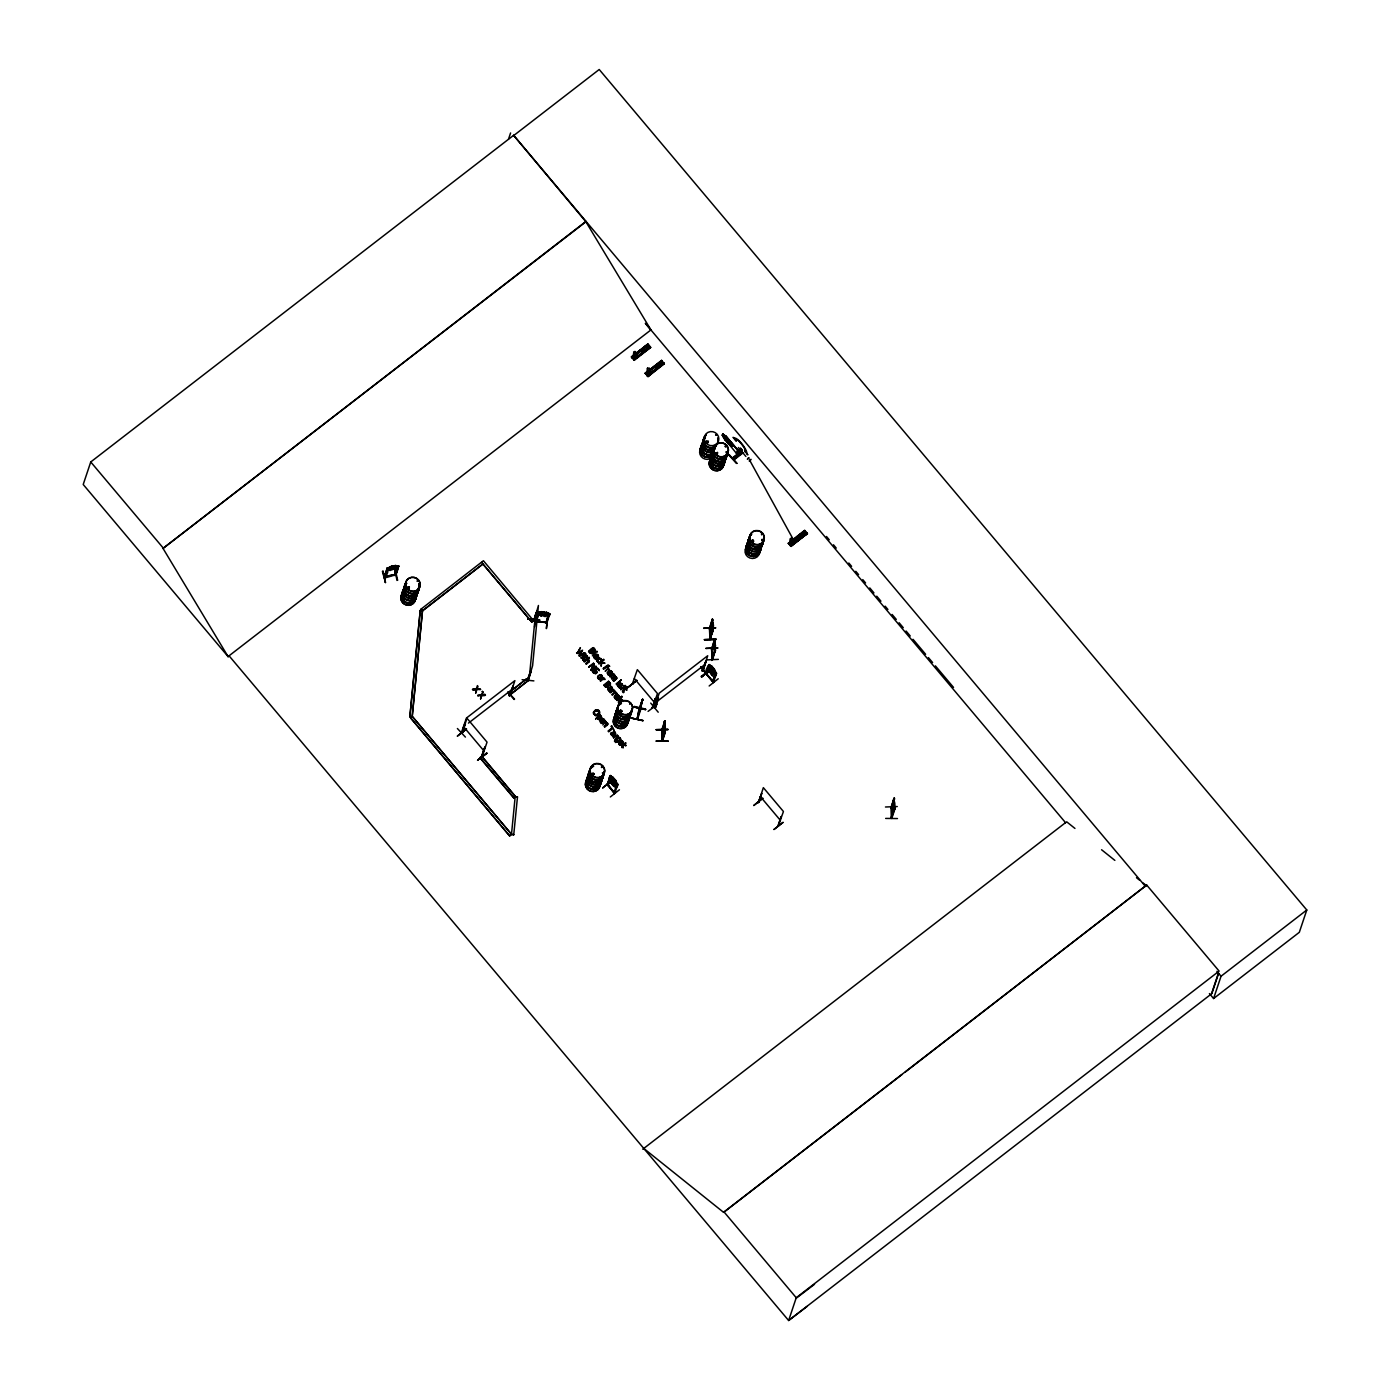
<?xml version="1.0" encoding="UTF-8"?>
<svg xmlns="http://www.w3.org/2000/svg" width="1390" height="1390" viewBox="0 0 1390 1390"><rect width="100%" height="100%" fill="white"/><g stroke="black" fill="none" stroke-linecap="round" stroke-linejoin="round"><path stroke-width="1.5" d="M618.654 685.878C619.193 681.552 623.936 691.056 619.349 684.54M637.089 718.734L639.539 708.274M639.313 708.917C648.557 685.27 636.516 711.002 637.802 718.456M604.806 720.871L603.712 718.769L601.47 719.064M622.668 685.392L622.251 683.88M623.606 742.573L623.276 743.789M656.289 741.2L668.156 741.044L656.341 740.887M714.999 649.773C711.002 664.542 710.255 663.134 715.172 650.676M897.471 818.554L885.656 818.415M790.371 538.712L791.57 538.695L790.719 538.33M793.534 539.737L793.134 540.762M793.412 542.5L793.568 541.197M615.092 676.27L615.04 675.384M619.87 700.716L620.114 699.778M596.797 672.604L596.432 670.779M616.865 677.799L616.569 678.772M712.01 622.251L712.41 629.705C715.051 613.059 711.871 645.36 711.663 625.83M714.182 642.423L714.599 649.877L715.45 645.603L714.443 639.365L711.558 649.53M593.426 652.744L594.208 651.719M593.513 652.066L593.217 653.178M608.525 686.312L608.49 685.114L609.706 685.201M711.541 625.847L711.923 620.6M712.879 630.643L713.139 625.396M715.068 650.815L715.311 645.568L715.19 650.815M593.617 711.993L593.461 713.73M593.461 712.514L595.407 715.659L599.298 713.73M589.412 660.875L588.578 662.422M607.882 723.843L607.03 725.389M597.596 677.364L598.326 675.627M597.7 676.774L597.665 677.747M607.395 672.673L607.795 674.411M664.333 723.843L664.507 733.642L664.316 722.209L663.916 727.439M893.701 801.161L893.805 808.615L894.013 798.103L891.285 808.007M661.901 730.793L661.988 741.131L664.976 732.096L664.663 720.784L664.854 732.235L664.959 731.071M893.857 810.961L893.683 799.632M893.683 799.511L893.127 804.723M621.956 685.305L621.243 684.054M709.404 627.95L710.012 639.539L712.948 629.479M713.348 629.462L710.116 639.087M712.305 659.26L711.593 648.122M712.705 659.572L712.08 658.686M481.583 756.299L481.965 755.691M482.365 756.091L487.039 742.121L466.936 718.23L462.262 732.547M652.761 707.475L657.453 693.541L637.35 669.65L632.328 684.002M652.257 708.118L655.298 698.562L652.257 708.188L652.414 707.163M758.784 801.613L758.558 802.603L763.336 787.626L783.439 811.517L778.244 826.164L780.972 816.781M533.882 680.892L522.101 679.71M534.194 620.461L538.434 605.484L532.596 665.741L528.304 680.127M527.853 679.623L528.409 678.772L527.696 680.11M533.638 619.697L533.534 620.843L537.026 610.94L533.934 621L534.073 619.905M534.16 619.419L533.604 620.722L483.425 560.743L420.979 609.185L422.438 610.94L412.152 717.136L409.859 716.875L420.249 610.384L422.525 610.662L483.112 563.853L422.438 610.94L420.145 610.662M530.876 670.136L527.748 679.154L531.275 670.189M409.859 716.875L420.249 610.384M412.152 717.136L422.525 610.662L420.979 609.185M513.727 834.886L517.48 796.957L515.186 796.678L511.451 834.626L513.831 834.608L511.537 834.347L412.483 716.667L410.71 718.039L509.678 835.981L511.537 834.347L412.483 716.667M529.607 674.654L535.445 614.397M737.447 450.134C741.652 449.561 739.254 456.441 736.926 455.486M716.18 639.296L704.33 639.678L716.128 639.522M706.52 659.92L718.369 659.381M594.26 712.688L594.208 713.626M537.652 614.119L545.071 616.552L546.496 612.191L549.953 614.119L549.345 615.509M537.774 614.119L541.162 616.013M547.104 622.338L535.237 621.539L538.139 612.59L542.569 611.722L541.092 616.048M538.243 612.729C540.449 609.671 551.656 614.345 548.807 613.581L545.87 623.033L545.888 622.077M542.117 613.233L543.785 612.069M545.036 616.395L549.467 615.527M549.797 614.241L548.668 614.085M598.968 712.167L598.499 713.487M534.577 626.907L535.932 615.457M536.262 621.678L535.445 620.687M535.445 621.573L538.364 612.173L539.459 612.782M545.888 622.963L546.826 623.033L549.867 613.72M546.322 628.489L547.695 617.038L546.496 628.489M601.731 676.513L600.81 678.007M661.988 741.026L662.283 729.802M662.335 730.914L662.37 729.594M662.387 729.68L662.457 741.113L661.866 739.984M891.042 807.312L894.152 798.103L894.569 799.302M891.216 817.303L894.187 808.511M656.306 741.148L668.103 741.252M713.139 624.318L712.462 627.429L713.07 623.068M594.364 657.053L594.746 656.08M598.43 676.93L599.298 678.529L601.436 677.295M640.634 706.606L640.599 707.319M665.289 725.928L664.576 729.02L665.271 724.677M894.656 803.229L893.926 806.322L894.639 801.995M639.852 709.247L639.591 711.697M642.18 701.568L642.423 699.274L642.163 701.672M709.995 628.054L710.585 638.966M712.757 659.225L715.537 649.634M640.251 707.962L639.991 709.508L642.058 701.55M610.488 775.516L607.187 784.69L610.488 775.516L608.264 785.35L607.326 784.499M616.934 783.821L617.872 784.29L614.658 793.551L607.534 784.029M613.998 792.37L617.195 783.491M614.901 793.047L607.986 785.176M706.033 673.803L713.383 682.455M713.348 682.542L700.664 666.991L706.919 674.619L709.977 665.324C708.344 663.273 703.444 673.785 707.11 674.272M707.006 674.237L706.346 673.021M713.313 682.108L713.122 680.961M661.901 740.106L664.854 730.879L664.976 732.096M662.561 740.575L665.376 732.096M894.048 800.101L894.743 809.414L891.755 818.449L891.737 806.982M645.551 709.543L633.979 706.954L645.586 709.439M604.598 663.082L601.192 662.3L603.694 659.242C593.026 668.798 602.635 658.46 601.088 666.244L601.853 662.787L604.598 663.082L601.853 662.787M610.592 733.764L611.2 732.634M641.676 350.523L641.989 351.566M655.35 367.308L656.306 366.282M631.46 718.091L643.084 720.576L631.442 718.144M633.979 706.954L645.516 709.682M639.956 709.074L641.832 703.045M640.06 710.29L640.686 709.386L639.921 710.29M642.51 699.465L642.684 700.56L642.91 699.57M799.32 538.034L798.833 536.54M798.816 536.592L799.893 536.505L799.945 537.913M600.046 720.906L602.426 718.578M614.536 696.268L614.38 697.293M416.913 581.055L417.921 581.298M595.215 669.094L595.58 671.196M590.072 781.892L589.742 780.589M593.739 774.421L593.721 773.413M594.138 774.404L592.887 772.909M601.47 766.967L602.495 766.689L601.453 767.315M601.661 767.575L602.131 767.245M617.959 718.96L617.942 717.24M621.33 711.663L620.67 710.238M620.01 711.437L621.156 712.149L622.025 711.159M629.635 704.261L629.809 703.531M706.572 441.499C707.249 444.591 708.761 439.101 708.222 442.559M643.014 720.767L631.477 718.022M716.823 435.157L715.607 434.896L716.858 435.209M713.765 459.847L714.668 461.219M717.587 452.81L716.754 453.905L716.111 452.827M725.267 445.929L725.285 446.676M726.397 446.538L725.528 446.12M753.432 540.623L752.598 541.718L751.955 540.641M751.973 540.953L752.963 540.293L753.119 541.579M753.745 541.127L753.154 542.048M761.581 534.733L761.546 533.517L761.894 534.594M601.036 717.414L599.716 715.711L597.613 717.466L598.065 718.404M595.476 650.59L594.155 651.91M588.491 661.31L587.136 659.764L583.887 661.432L588.96 657.366L587.588 659.555L588.995 660.25M622.546 690.726L622.477 691.647M600.932 720.593L601.974 722.783M604.876 720.68L604.285 721.879M619.054 697.172L619.123 695.973M640.79 705.547L641.624 702.28M642.076 700.716L637.159 718.995M639.904 710.394L641.346 705.303M640.738 706.659L641.555 704.261M602.426 676.93L602.044 677.903M611.965 673.42L612.139 672.83A1.877 1.79 18.5 0 0 611.704 671.665L611.339 670.97M614.241 676.235L613.007 674.862L610.245 677.121L609.81 676.339L613.407 673.559L613.859 674.341L613.407 673.559M615.926 678.25L615.822 677.364M616.708 678.511L616.239 676.808M593.669 656.619L594.069 655.663M398.6 565.765C396.428 577.458 391.615 579.995 397.557 565.956L398.687 566.147L395.82 575.06M395.942 574.73C375.283 580.759 390.885 576.937 387.306 567.832L384.335 577.215L387.306 567.832M589.256 661.623L589.36 660.597M607.708 724.59L607.708 723.304M611.513 688.224L610.245 687.998M611.374 733.937L612.816 733.451M594.52 650.728L594.451 649.79M620.826 700.212L621.017 701.464M229.072 655.802L228.064 656.567L163.03 548.407L585.902 221.775L513.622 135.316L90.75 461.966L83.209 484.502L228.168 656.688L229.159 655.924L788.634 1320.5L807.121 1306.409M163.03 548.407L586.041 221.34M508.566 139L510.582 132.971M1145.482 886.472L513.622 135.316M382.406 571.446L385.499 582.549L382.98 571.203M385.36 576.555L388.349 567.641M394.586 569.083L397.036 580.447M395.855 574.331L384.196 576.763M481.566 562.394L531.831 622.112L482.955 564.045M465.407 737.1L457.397 728.516M472.53 689.44L476.266 688.901L472.53 689.44L476.075 689.614L473.104 690.118M466.519 728.933L457.432 735.97M477.43 685.583L476.197 689.093M461.636 732.061C464.868 731.522 460.42 733.816 464.868 723.808L465.407 722.852L464.799 723.895M465.459 724.051L461.81 732.895M476.075 689.614L475.728 692.985M477.048 689.075L480.471 689.457L477.048 689.075L478.038 686.312M480.905 695.625L478.056 695.747M482.33 691.403L482.869 692.307L482.33 691.403C484.363 696.546 476.249 693.697 478.004 695.921M480.975 695.434L480.627 698.788M485.423 695.087C475.536 695.156 488.029 696.685 484.849 694.392L481.93 694.896L482.921 692.116M484.849 694.392L485.353 695.261M486.847 753.311L477.587 760.156L486.865 753.345M479.932 757.828L481.791 756.177L515.516 796.626L513.761 797.999L479.932 757.828L481.705 756.455L484.884 747.142L481.878 756.716M481.531 756.421L484.884 747.142M528.026 618.828L539.789 620.131M508.34 693.141L526.601 678.824L527.974 680.839L509.8 694.878L508.34 693.141L526.601 678.824M534.09 619.992L537.026 610.94M509.4 695.122L509.505 696.025L513.066 686.052L509.174 695.678L528.061 680.561M510.182 694.896L514.891 680.631L466.415 718.074L461.515 732.374L462.488 732.895M509.279 695.365L510.443 695.209L513.327 686.365M538.312 612.573L539.372 612.712L536.262 621.73L536.557 620.809M514.109 699.518L507.836 691.89L514.578 699.135M634.309 360.288L633.458 359.298L649.721 346.423L650.607 347.465L633.823 359.715L650.433 347.153L647.914 344.112L631.755 356.657L632.294 357.96L648.383 344.772L647.67 344.077L631.408 356.935L632.276 357.942L647.896 344.199L650.624 347.465L634.344 360.323L631.39 356.917M632.537 357.995L633.684 358.134M633.51 355.892L635.664 358.394M635.126 351.462L633.614 351.948M634.014 359.697L650.468 347.083M636.255 354.398L636.585 353.182M531.189 671.196L528.356 679.762M642.006 348.838L644.595 351.722M643.483 347.674L646.055 350.558M646.228 345.502L648.817 348.386M645.516 373.667L662.283 361.4L645.499 373.667L661.64 360.41L664.333 363.763L648.053 376.603L645.116 373.215L661.762 360.809M646.263 374.292L647.41 374.431C647.601 373.111 647.549 374.344 646.611 374.066M647.549 368.263L649.408 368.194M649.964 370.696L650.312 369.479M654.082 366.439L656.653 369.323M655.732 365.136L658.304 368.02M658.86 362.668L661.432 365.553M513.761 797.999L515.62 796.348M515.186 796.678L517.48 796.957M509.678 835.981L410.71 718.039M576.589 652.761L577.163 653.456L580.429 647.653L577.719 652.518L582.566 650.207L579.821 655.09L584.703 652.744L585.173 653.543L579.369 656.063L578.831 655.177L582.01 651.128L577.232 653.265M579.369 656.063L585.173 653.543M579.821 655.09L584.703 652.744M582.01 651.128L577.163 653.456M580.812 657.783L584.912 655.593L584.478 654.812L581.368 658.2M584.981 654.499L585.555 655.177L585.677 653.821L585.555 655.177M584.843 656.497L587.223 656.306L586.789 655.524M583.244 658.252C582.584 662.769 583.609 659.173 585.746 657.314L587.119 658.217L585.746 657.314M593.53 647.601C582.41 658.617 593.408 643.761 594.52 649.043M588.63 662.231L586.232 664.229L587.848 661.849M584.391 662.022L587.136 659.764M590.767 652.831L589.742 651.702L591.584 650.155L592.713 652.275M587.588 659.555L589.412 658.148M588.96 657.366L583.887 661.432M591.584 650.155L589.742 651.702M592.661 650.642L593.513 648.644L593.843 651.25M593.322 664.524L588.7 667.148L593.547 663.256L594.242 664.333L592.053 669.163L595.91 666.053L596.345 666.818L591.549 670.519L591.011 669.632L591.549 670.519M592.366 655.889L596.953 651.232L597.387 652.014M593.547 663.256L588.7 667.148M592.053 669.163L594.242 664.333M593.374 672.864L592.505 670.849L593.739 673.247M594.555 672.951L593.304 670.223L592.435 671.023M596.345 666.818L591.601 670.345M597.248 661.588L598.708 661.779M601.627 659.937L600.88 660.65L601.245 658.982M599.125 663.899L600.689 662.561M604.129 660.024L601.262 662.109L604.528 663.273M600.046 680.631L603.712 677.66L605.206 679.449M606.266 666.071L603.104 668.642L606.77 666.661L607.534 667.826L606.77 666.661M606.718 665.862L608.142 665.132M608.455 667.687L605.362 671.057M608.386 666.14C605.936 666.818 608.664 666.627 609.48 666.088M604.077 679.641L603.468 679.328M608.837 669.667L608.229 669.355M608.872 668.99L609.272 669.129M609.689 666.401L608.716 665.306M605.675 687.129C602.131 682.368 605.241 688.432 607.639 687.164M605.866 686.399L604.911 685.079L606.11 686.573M607.795 685.531L606.683 683.706L607.221 684.61M608.16 684.61C605.31 681.517 610.158 687.042 609.55 683.359M600.098 714.425L595.667 718.821M609.81 676.339L613.355 673.75M608.577 681.343L610.227 683.394M599.994 719.238C598.291 721.219 596.275 715.902 597.613 718.925M613.598 676.756L611.444 678.546L614.033 676.374M613.007 674.862L614.067 675.54M599.716 715.711L600.619 716.284M614.78 675.245L613.511 674.463L615.092 675.905M601.262 715.937L600.219 715.311M610.592 685.982C608.855 686.973 611.913 685.496 612.052 687.789M608.629 690.83L607.864 687.598M615.284 678.772L613.146 680.561L616.031 677.729M610.575 689.179C605.154 690.205 612.121 687.841 609.202 688.276M614.258 691.681L613.337 690.778L609.845 692.255L613.494 689.301L614.311 690.743M615.84 676.826L614.936 676.652L616.465 677.26M613.199 680.37L613.65 681.152L616.083 679.137M603.642 722.279L601.557 719.812L603.972 722.018M610.349 692.863L612.903 690.882M604.146 720.142C604.581 723.113 600.254 719.082 602.999 719.203M601.071 722.748L601.401 723.009M611.808 694.6L615.475 691.647L616.899 693.61M603.555 721.532L602.026 719.464M616.135 683.863L621.156 679.988L616.569 684.645L621.156 679.988M602.843 725.007L606.005 721.445L606.492 722.644M614.884 690.934L614.38 691.872L613.65 690.899M616.222 694.027L615.249 693.315M607.048 723.738L604.198 726.605L606.961 723.547M615.822 695.973L617.907 698.44L618.932 697.328M615.631 693.245L616.969 693.419M620.791 683.915C624.197 684.923 618.88 686.955 620.357 683.776M618.133 695.851L616.291 695.608L617.924 695.643M617.977 685.67L619.193 687.72L620.253 687.286M615.388 698.718L615.735 698.962M615.614 696.043L615.197 697.589L616.726 698.718M616.673 700.386L621.764 696.338L622.199 697.12L616.673 700.386L621.764 696.338M616.361 695.434L618.307 696.929M617.907 698.44L619.106 696.998M623.346 686.608L620.757 689.614L623.919 687.025L625.066 688.658L623.919 687.025M612.382 727.769L608.09 731.227L612.312 727.96L611.6 725.736L614.189 730.167M623.849 686.226L624.979 685.496M619.176 702.523L618.689 700.769L618.95 703.201A1.79 1.72 18.5 0 0 619.836 703.67L620.201 703.514M626.664 687.286L627.116 688.067L625.57 688.276L624.527 686.521M624.875 686.452L626.768 686.955L625.222 685.67M623.432 692.724L622.842 691.959M620.93 700.212L622.564 701.359M625.57 688.276L624.405 686.625M626.508 690.361L626.143 688.676L627.012 689.961M636.69 680.301L627.846 687.39M612.434 735.38L610.975 734.598M613.928 732.13C612.017 729.785 617.542 733.017 614.936 734.545M611.496 734.059L612.868 735.171L613.424 733.712M612.868 735.171L613.928 734.215M613.598 733.034L614.71 733.59M613.685 737.882L616.309 735.727L613.685 737.882L613.251 737.1L617.351 734.928M614.693 740.21L615.336 741.461M616.621 735.988L617.716 736.891L616.239 735.918M627.811 687.598L636.915 680.353L627.776 687.511M616.76 735.519L618.359 736.405L617.716 735.588M610.366 781.945L602.774 787.783M619.384 737.378L619.645 737.76A2.102 2.015 18.5 0 1 620.409 739.115L620.461 738.924A2.102 2.015 18.5 0 0 619.697 737.586M728.377 443.688L725.094 440.039L722.279 435.139L722.765 433.941L726.327 436.599M620.235 742.26C623.884 747.49 621.521 741.53 619.61 743.024M722.904 435.348L728.273 441.725L723.13 434.914M622.72 743.198L621.243 741.495M617.872 784.29C616.969 792.474 609.48 781.945 609.029 778.539L610.071 775.637L613.094 777.288M610.783 776.541L607.951 785.593M619.784 744.988L620.131 745.249M619.992 744.241L621.382 745.301L620.357 744.588M622.286 743.772L620.757 741.704M738.75 452.011L739.949 451.316L738.855 450.238L737.134 454.235L724.937 439.188M736.856 455.225L737.708 456.233L739.028 451.959L725.928 436.199L739.324 451.802M623.867 743.893L623.919 743.72M622.407 746.969L623.102 747.942L623.05 746.03M625.639 745.996L624.77 744.71L626.195 745.422M625.743 743.111L625.205 744.519M610.332 796.957L619.436 789.763M637.054 719.325L640.286 709.3M640.686 709.386L637.628 719.082M616.778 783.63L617.56 784.533M732.235 445.217L731.87 446.312M732.322 445.304L729.524 440.387L732.322 445.304L731.852 446.503L728.273 443.775M648.07 711.385L657.105 704.504M650.728 703.114L658.217 712.219M732.669 458.335L741.721 451.472M733.538 459.517L742.607 452.341L733.59 459.603M736.37 453.331L737.69 453.574M738.368 447.493L745.909 456.459M652.674 707.84L655.298 698.562M736.839 455.572L738.611 450.447M738.855 450.238L737.847 454.791M737.36 456.181L739.115 450.325L739.949 451.316M740.523 448.171L742.399 450.395M739.689 451.385L738.298 455.572M657.678 698.909L658.217 697.971L654.586 707.91L655.715 706.798M655.333 706.815L658.217 697.971M736.874 463.339L729.159 454.599M658.495 698.267L655.489 707.354L655.437 706.485M667.965 729.576L656.097 729.698L667.982 729.646M661.918 729.559L661.866 730.462M661.744 729.993L664.785 720.923L664.333 722.314M664.663 720.923L662.335 730.706M662.3 731.001L665.202 720.958M662.509 740.123L665.358 731.071M715.555 627.776L703.705 628.297L715.572 627.828M712.392 619.193L709.526 627.95M709.473 629.427L712.271 619.332M709.943 629.375L712.809 619.349M717.744 648.001L705.894 648.331M710.429 638.497L712.844 629.288L713 630.504M702.35 670.779L703.01 669.754M702.993 670.015L702.072 670.727L705.877 661.171L703.149 670.553M702.245 671.109L706.137 661.466M709.109 671.127L701.533 676.982L709.178 670.936M711.645 649.599L714.981 639.522L711.645 649.478M716.18 639.209L704.33 639.678M712.74 681.778C718.456 657.505 717.518 691.577 707.84 667.53L708.883 664.629L711.906 666.279M713.696 682.212L706.311 673.438L709.3 664.507M706.763 674.584L709.977 665.324M713.974 640.773L714.582 652.223L715.589 650.659M717.744 647.949L705.894 648.47M710.325 668.503L713.765 672.221L712.097 671.718L713.139 674.445L710.655 671.561L709.63 667.687L712.549 667.513L713.817 670.692L712.584 670.866C705.599 659.207 709.543 673.611 715.711 675.123M709.161 685.982L718.248 678.754M716.006 672.482L713.192 681.413M716.684 673.281L713.331 682.455M789.433 544.359L790.58 544.498M791.431 538.781L792.005 537.826L793.238 539.407L749.697 460.281C753.71 457.119 747.594 463.078 749.697 460.281M790.893 546.061L807.329 533.517L791.049 546.409L788.286 543.282M798.903 535.202L801.474 538.086M800.379 534.038L802.951 536.922M805.436 531.449L804.549 530.424L788.286 543.299L789.155 544.307L805.453 531.466L804.81 530.494L807.347 533.447L790.893 546.305M762.676 798.26L753.832 805.366M761.546 793.69L758.61 802.655M761.859 793.447L758.21 802.204M781.284 816.521L777.931 825.816L778.747 825.521M643.779 1148.435L723.599 1212.358L1146.698 885.048L1219.117 971.089L796.244 1297.739L788.634 1320.5L1211.507 993.85L1218.474 972.983M885.465 806.999L897.262 806.548M891.198 807.938L894.552 798.277M891.164 807.069L891.337 818.328L894.726 808.389M905.394 1071.933L1146.698 885.048M1211.837 993.589L1218.578 973.469M1209.404 993.555L1213.592 998.541L1221.045 976.232L1306.791 909.998L599.212 69.5L513.483 135.734M1306.791 909.998L1299.32 932.308L1213.592 998.541M475.675 693.158L476.909 689.614L480.523 689.266M480.558 698.979L481.809 695.434M597.596 659.868L597.544 661.119M601.54 677.225L600.428 675.523M611.235 673.125L611.409 672.169M608.229 672.569L608.316 674.011M596.136 669.233L596.814 672.1M612.087 688.988L612.243 687.894M601.922 717.362L600.393 719.203M590.941 669.824L593.391 664.351M595.98 672.152L594.764 673.021L593.269 670.449M509.609 695.695L510.547 694.878M596.849 672.413L596.223 673.42M603.99 720.958L604.042 719.933M622.651 743.389L622.39 741.739M600.15 720.489L601.088 719.186M648.609 374.727L650.051 372.173L648.748 374.64L646.923 372.763L647.323 368.541M790.493 538.608L790.093 542.83L791.779 544.793L793.777 542.413M641.659 350.575L642.58 349.985M582.775 658.738L582.584 659.903M621.799 746.135L621.73 747.542M599.229 713.921L599.577 713.226A2.398 2.294 18.5 0 0 599.646 711.68M632.207 684.28L633.076 684.002M598.36 657.001L597.77 657.939M598.082 657.574L598.465 656.601A1.859 1.772 18.5 0 0 598.256 655.42L597.995 655.055M612.017 673.229L611.444 674.167M593.547 712.184L594.833 710.516M409.32 587.918L408.278 588.422L407.93 587.171M706.676 441.325L706.78 442.211M704.087 448.275L704.07 449.596M593.791 656.219L595.215 654.638M597.752 676.548L600.497 674.619M607.447 672.447L608.038 671.526M592.418 773.744L592.8 774.682M593.043 774.647L593.773 774.143M752.129 541.457L752.059 540.467M616.899 738.855L616.656 740.14M616.17 738.455L615.787 740.036M595.389 650.902L594.538 651.806M600.758 717.866L600.914 716.319M738.542 450.916L725.928 436.199M598.708 676.409L598.36 677.625M597.648 656.706L595.893 658.182M610.505 673.907L611.148 671.7L608.872 671.978M614.641 733.781L614.728 732.739M592.505 652.727L592.175 650.868M607.604 686.278L607.691 684.94M615.492 733.833L612.486 736.457M588.231 661.657L588.578 660.754M595.511 668.607L595.111 670.102M613.963 676.565L614.137 675.349M614.675 696.06L616.76 694.548M597.735 658.478L596.744 659.833A1.824 1.738 18.5 0 0 596.744 661.014M623.346 743.615L622.303 744.71M601.279 720.072L601.192 722.174M602.113 677.712L600.88 678.928M461.515 732.374L462.522 731.696M598.569 713.296L597.266 714.564M597.683 659.798L598.899 658.721M616.1 738.646L617.751 737.291M601.575 718.057L599.49 719.551M749.175 457.883L748.011 458.283M611.774 733.225L611.444 734.25M621 700.021L620.843 701.116M643.049 351.548L643.17 350.297L641.919 350.228M656.775 367.846L656.271 366.352M655.593 707.041L654.707 707.58M620.044 699.969L620.913 699.222M608.386 686.556L607.204 687.477M607.951 687.129L608.455 685.131M596.658 672.847L595.58 673.733M647.445 368.159L648.261 368.715M617.872 697.485L618.463 696.112M407.583 588.109L409.025 588.752L409.303 587.327M706.363 441.238L707.944 441.03M592.488 773.587L592.192 774.682M593.947 774.577L592.123 774.369M748.428 458.161L747.334 459.169L748.619 458.387M595.285 655.559L594.503 657.539M610.001 685.183L610.54 683.811M596.849 657.678L597.474 655.472L595.215 655.75M611.131 673.194L609.863 674.306M616.83 739.046L618.289 737.934M600.81 717.674L598.343 718.422M595.441 668.798L596.744 668.051M611.947 689.075L609.133 691.421M611.6 689.527L611.652 686.938M614.971 695.695L617.212 694.514M615.892 695.782L615.318 697.867M620.288 742.069L619.923 744.432M594.312 655.472L596.536 654.29A1.877 1.79 18.5 0 1 597.683 654.742L598.204 655.611M597.839 657.748L596.466 658.808M601.801 678.094L599.994 679.258M582.914 658.686L585.242 656.723M616.395 678.859L613.65 681.152M598.221 713.678L596.831 714.79M597.909 659.538L599.507 658.599M594.885 711.732L596.31 710.638M588.283 661.466L585.729 663.621M728.794 454.878L736.822 463.478L728.777 454.912M614.311 677.312L615.77 677.555M623.919 690.396L623.988 692.307M623.45 690.917L625.639 689.075M634.813 351.618L636.464 353.269M631.72 357.317L648.053 344.512M648.383 344.772L632.12 357.63M632.954 357.699L633.423 357.369M633.666 357.786L633.458 357.942M632.971 358.099L634.118 357.439M633.076 358.012L634.153 357.161M650.433 347.187L633.857 359.749M661.64 360.41L645.116 373.232L645.829 373.927M645.794 373.945L662.109 361.07M647.41 374.431L646.489 373.632M647.184 375.595L663.673 362.86L648.035 376.586L647.184 375.595L647.896 376.308L664.177 363.381L647.688 376.169M647.236 375.665L663.482 362.773L664.333 363.763M788.495 543.455L804.81 530.494M788.999 544.029L805.279 531.136L789.173 544.324M789.12 544.255L805.279 531.206M790.962 543.768L790.093 544.341L790.667 543.438M791.066 546.374L790.354 545.662L807.329 533.552M807.503 533.83L806.617 532.822L790.337 545.644M462.019 732.704L462.783 731.922M509.261 695.608L510.286 694.566M707.058 674.497L701.064 666.818M457.397 736.179L466.467 729.125M477.587 760.156L486.726 752.928M753.797 805.557L762.936 798.329M228.064 656.567L650.937 329.916L585.902 221.775M722.765 433.941L726.24 436.755M722.748 434.132L728.447 440.144L729.854 443.862L727.717 442.333M722.279 435.139L725.319 439.501M725.094 440.039L722.383 435.07M738.073 451.194L739.115 450.325M733.885 459.968L742.972 452.949M531.831 622.112L533.447 620.878M410.623 718.317L412.396 716.945M468.447 723.113L511.902 689.544M593.513 648.644L592.105 649.738L593.043 651.041M587.292 656.132L586.18 657.105L587.119 658.217M603.607 669.25L606.718 666.853M605.31 671.248L607.917 669.094M600.549 681.222L603.173 679.067M603.781 685.062L608.629 681.17M611.947 679.137L615.579 677.382M604.841 685.27L606.683 683.706M607.152 683.48L608.629 682.212M611.009 689.006L611.131 687.355M619.853 688.102L620.548 687.372L618.776 685.965M612.312 695.209L614.936 693.037M620.757 689.614L623.849 687.216M624.336 686.799L625.292 686.208M623.085 690.205L625.135 688.467M626.073 688.867L627.168 687.876M595.598 719.012L597.179 717.657M601.992 723.565L602.721 722.87L601.627 722.348M604.685 727.196L607.1 725.215M608.611 731.852L612.903 728.395M656.236 702.106L704.713 664.663M614.728 739.984L615.457 742.451L617.924 741.86M701.116 676.478L710.203 669.441L701.533 676.982M617.942 741.009L619.905 739.497L619.315 738.159M711.975 669.007L710.672 669.789L713.139 672.725L712.809 669.98M617.872 742.052L621.122 739.393M709.786 672.013L712.34 675.036M709.664 665.567L708.987 664.768L714.425 669.233L716.371 673.716M708.222 666.192L713.765 670.797L711.298 667.687M713.765 670.797L715.798 675.21M712.983 673.385L715.92 674.932M622.216 745.839L624.266 744.119M624.701 743.911L625.795 742.938M622.998 746.222L624.77 744.71M611.183 776.332L610.071 775.637M611.444 780.485L602.721 787.991M611.53 779.373L614.971 783.282L613.303 782.726L614.328 785.454L610.471 779.755L613.841 778.435M616.899 786.132L611.548 781.528L609.411 777.201L614.953 781.805L613.755 778.522M613.181 779.999L611.861 780.798L612.486 782.309M610.975 783.022L613.598 785.889M613.998 780.989L614.536 783.109L613.303 783.282M614.102 784.568L611.704 781.458M617.664 784.638L615.562 780.224L615.874 784.221L613.963 783.126L611.287 777.288L612.99 777.357L615.614 780.242L609.984 775.707M642.788 1149.2L1065.644 822.55M723.599 1212.358L901.954 1074.574M796.036 1298.382L814.523 1284.291M395.403 565.591L391.546 566.147L388.905 569.101L393.683 568.997L396.81 566.634L395.403 565.591L391.58 566.269L387.376 568.388M742.277 450.603L740.279 448.362M385.395 582.549L383.032 571.186M595.32 711.367L597.161 710.446M597.439 658.113L596.032 658.93M611.096 674.341L609.272 675.175A1.859 1.772 18.5 0 1 608.125 674.723L607.361 673.073M623.971 686.139L625.292 685.496M598.656 675.453L600.428 674.81A1.877 1.79 18.5 0 1 601.575 675.262M594.764 710.707L596.015 709.856M618.88 683.897L620.288 683.098M616.795 737.968L619.315 737.569M595.702 668.573L596.675 668.225A1.998 1.911 18.5 0 1 597.77 668.538M617.177 741.461L616.257 741.999M617.316 738.577L619.245 738.351M643.084 351.479L642.006 351.514M656.792 367.777L655.732 367.811M510.2 694.653L508.427 692.863M654.968 707.527L655.107 706.919M409.233 588.509L408.173 588.648M707.979 442.68L706.346 442.263M716.371 452.688L717.518 453.14M726.049 446.868L725.354 446.607M716.024 453.818L717.518 453.991M715.016 460.733L714.043 460.75M753.363 541.805L751.643 541.144M621.643 711.836L620.6 711.975M610.071 684.992L608.42 685.305M711.524 648.366L712.184 659.59M593.113 650.868L594.329 650.833M391.615 566.303L387.254 568.406L398.843 566.234L395.368 565.469M617.49 742.173L614.415 741.078M595.198 673.021L595.876 671.492M542.552 611.843L539.807 614.05L542.117 615.231L547.504 615.04L546.409 612.347M610.644 674.654L609.324 675.001A1.859 1.772 18.5 0 1 608.177 674.55M608.803 671.057L610.193 670.519M597.7 715.294L596.536 715.711M596.31 669.181L597.509 669.216M619.818 684.175L620.843 683.741M620.705 741.895L621.712 741.443M595.372 710.307L596.588 709.699M619.332 683.602L620.739 683.081M620.201 741.322L622.372 741.2M598.152 658.356L599.107 657.887M609.915 674.133L608.594 674.028M600.219 678.233L598.517 677.695M591.08 652.831L592.088 652.9M607.187 686.469L606.179 686.399M592.54 653.613L589.881 652.657M599.663 718.543L598.569 718.561M547.017 622.772L545.87 622.564M596.883 714.599L594.937 714.408M608.177 687.564L610.193 688.189M611.53 732.6L613.529 733.208M408.069 586.719L409.424 587.067M752.199 540.032L753.328 540.154M600.497 678.963L599.559 679.276A1.859 1.772 18.5 0 1 598.412 678.824L598.169 678.32M595.598 654.62L596.466 654.481A1.877 1.79 18.5 0 1 597.613 654.933M609.254 670.849L610.141 670.71A1.877 1.79 18.5 0 1 611.287 671.161L611.6 671.474M607.465 665.41L609.168 665.932M545.749 614.363L541.909 613.859M620.652 741.113L621.973 741.061M390.121 570.386L398.374 567.659M387.393 568.215L388.435 568.024M398.721 566.269L397.557 565.956M596.188 655.229L597.578 655.889M610.193 671.231L608.16 673.768M596.675 710.672L598.864 711.993M620.861 699.413L622.564 700.143M592.157 653.734L590.264 653.091M608.976 688.015L608.09 689.214M535.567 621.243L545.992 622.633M596.536 709.89L599.02 710.863M395.125 569.135L397.662 580.325M596.101 658.738L595.598 658.947A1.859 1.772 18.5 0 1 594.451 658.495L593.93 657.626M395.577 574.643L384.422 576.416M599.038 658.061L600.966 658.86M712.861 620.374L712.392 619.349M715.033 640.547L714.582 639.539M715.12 643.257L714.634 647.601L715.311 644.491M713.834 645.985L714.721 652.223M408.608 587.067L408.33 588.265M665.219 721.983L664.785 720.958M665.393 727.022L664.455 731.296L664.142 729.68M667.912 729.229L656.097 729.698M894.604 804.306L894.743 809.414M893.197 808.58L893.735 810.961M614.519 793.464L607.517 784.447M608.559 687.459L609.793 687.859M595.268 673.611L593.791 673.055M595.667 658.043L594.729 657.592M621.139 699.379L622.025 699.657M621.208 700.091L622.407 701.168M599.107 719.395L597.961 719.03M599.438 658.791L600.654 659.625M409.963 716.597L412.239 716.858M543.768 612.191L545.957 613.737M535.376 621.104L546.757 622.564M620.67 683.272L622.425 684.384M617.143 694.705L618.898 695.817M597.092 709.856L598.134 710.134M602.826 718.734L604.737 720.176M596.032 715.572L593.756 714.06M616.326 741.826L615.388 741.27M390.225 570.473L386.75 569.692L390.19 570.352M613.476 690.309L614.589 690.917M587.657 659.364L589.186 660.511M599.003 662.04L597.77 661.171M606.11 722.348L607.187 722.974M634.118 706.381L645.655 709.091M612.365 735.553L610.644 733.851M612.92 734.98L611.704 734.372M602.93 719.395L603.972 720.107M621.66 741.635L622.546 742.121M587.084 659.955L588.439 660.754M605.536 722.939L606.909 723.738M608.768 690.274L607.621 689.562M597.491 710.672L598.482 711.298M615.892 692.95L616.795 693.471M711.993 648.331L712.167 649.356M636.655 356.031L634.9 358.429L633.197 356.466L633.718 352.608M598.43 662.422L597.544 661.883M614.067 784.481C622.859 791.518 608.229 772.44 613.772 781.875L615.005 781.701L615.405 785.628L610.766 781.302L612.417 781.701L611.461 779.199M891.563 807.069L891.755 818.345M717.483 452.341L715.78 453.661M619.923 687.911L618.585 686.938M598.308 661.814L597.457 660.406M619.818 687.32L618.915 686.243M595.198 714.808L594.416 713.782M613.337 731.522L614.415 732.565M616.726 741.165L615.978 740.175M591.011 653.005L589.812 651.51M635.161 351.653L636.359 353.043M597.839 668.364L598.708 669.511M709.821 628.263L710.429 639.417M613.876 731.192L614.953 732.148M1066.651 821.785L1074.957 828.44M1101.575 849.742L1114.867 860.393M1136.499 877.716L1139.817 880.374M1143.153 883.032L1146.472 885.708M612.886 733.26L613.859 734.407M712.358 621.191L713.279 625.43L712.253 619.193M714.547 641.363L715.329 645.603M661.588 360.531L662.266 361.383M610.644 686.903L611.461 688.241M618.394 694.983L619.141 696.494M622.807 741.27L623.537 742.764M600.706 658.356L601.349 659.503M601.644 675.071L602.148 675.94A1.859 1.772 18.5 0 1 602.374 677.121M598.673 710.255L599.368 711.367M741.322 450.986L732.252 458.022M616.43 740.974L615.805 739.515M598.169 668.607L598.968 669.911M615.336 698.892L614.762 697.954M601.001 722.922L600.428 721.983M618.95 743.806L619.731 745.179M622.355 699.674L623.224 701.429M619.002 703.027L618.237 701.967M394.065 566.008L394.743 567.606L390.955 568.302L392.779 566.13M633.319 356.361L635.022 358.342M791.918 544.706L790.215 542.726L790.476 539.077M703.166 670.449L707.701 655.75L659.225 693.176L654.325 707.597L655.611 707.18M650.937 329.916L645.342 323.314L1065.626 822.776M1216.928 971.332L1221.045 976.232M826.477 536.488L829.257 539.807M833.461 544.776L836.241 548.094M848.821 563.019L851.601 566.338M855.788 571.325L858.586 574.643M862.773 579.613L865.57 582.931M869.758 587.901L873.945 592.887M876.743 596.206L880.93 601.175M885.117 606.144L887.915 609.463M892.102 614.449L896.289 619.419M899.087 622.737L903.274 627.707M906.072 631.025L910.259 636.012M913.039 639.331L925.618 654.256M928.398 657.574L932.603 662.543M935.383 665.862L953.54 687.424M714.425 669.233L711.871 666.192L710.099 666.279L711.124 670.154L714.686 673.212L714.286 669.302M715.589 672.638L716.371 673.524M760.347 796.539L780.45 820.43M634.361 678.581L654.464 702.471M619.888 684.002L621.469 685.878M588.735 651.302L589.812 652.848M610.975 726.362L612.312 727.96M526.515 679.102L527.974 680.839M607.187 784.69L614.571 793.464M463.947 727.144L484.05 751.034M481.705 756.455L515.516 796.626M480.019 757.55L513.848 797.721M723.825 1211.698L796.244 1297.739M90.75 461.966L163.186 547.99M649.512 368.524L650.277 371.217M594.59 648.852L595.129 649.825M609.689 682.42L610.384 683.689M619.401 744.832L618.845 743.389M600.671 722.591L600.219 721.566M598.1 678.511L597.735 677.573M594.59 714.304L594.225 713.07M622.095 711.193L620.774 709.977L619.923 711.506M793.256 540.658L793.673 541.753M636.377 354.294L636.776 355.388M620.079 701.012L620.044 703.01L618.811 701.481M595.389 670.466L595.928 672.03M618.22 686.695L617.959 685.253M596.936 661.397L596.814 660.823A1.824 1.738 18.5 0 1 596.814 659.642M650.398 371.13L650.607 372.068M599.02 669.737L599.281 670.745M598.777 711.454L598.916 712.358M710.273 668.19L711.228 670.692L709.473 670.154L714.217 674.619L713.8 670.71M711.871 629.566L712.531 632.05M614.484 697.711L614.432 696.685M715.503 628.019L703.705 628.297M611.861 671.839A1.859 1.772 18.5 0 1 612.069 673.003M602.009 675.766A1.877 1.79 18.5 0 1 602.218 676.947M599.629 679.102A1.859 1.772 18.5 0 1 598.482 678.65M761.928 543.403A7.367 7.037 18.5 0 1 752.146 550.961A7.367 7.037 18.5 0 1 750.009 538.834M762.589 541.492A7.384 7.054 18.5 0 1 753.71 549.345A7.384 7.054 18.5 0 1 749.332 538.225M763.649 540.745A7.506 7.159 18.5 0 1 752.72 546.148A7.506 7.159 18.5 0 1 751.434 534.212M762.154 539.303A7.384 7.054 18.5 0 1 754.787 549.102A7.384 7.054 18.5 0 1 749.471 537.826M763.475 540.884A7.384 7.054 18.5 0 1 752.737 546.201A7.384 7.054 18.5 0 1 751.469 534.455M763.683 540.623A7.506 7.159 18.5 0 1 752.772 546.027A7.506 7.159 18.5 0 1 751.486 534.09M763.614 540.467A7.384 7.054 18.5 0 1 752.876 545.784A7.384 7.054 18.5 0 1 751.608 534.038M746.986 544.915A7.506 7.159 18.5 0 0 751.417 556.209A7.506 7.159 18.5 0 0 760.452 548.216A7.384 7.054 18.5 0 1 750.583 555.653A7.384 7.054 18.5 0 1 748.428 543.507M759.583 550.423A7.367 7.037 18.5 0 1 749.801 557.981A7.367 7.037 18.5 0 1 747.664 545.853M760.243 548.511A7.384 7.054 18.5 0 1 751.365 556.365A7.384 7.054 18.5 0 1 746.986 545.245M760.556 549.015A7.367 7.037 18.5 0 1 749.592 549.832A7.367 7.037 18.5 0 1 749.888 539.216M761.807 543.785A7.367 7.037 18.5 0 1 761.442 547.417M749.088 541.231A7.506 7.159 18.5 0 0 751.26 553.568A7.384 7.054 18.5 0 0 761.06 546.044M749.123 541.457A7.384 7.054 18.5 0 0 751.26 553.62A7.506 7.159 18.5 0 0 761.216 545.888A7.506 7.159 18.5 0 1 751.312 553.446A7.506 7.159 18.5 0 1 749.141 541.11M761.199 545.627A7.384 7.054 18.5 0 1 752.32 553.481A7.384 7.054 18.5 0 1 747.959 542.378M418.459 588.178A7.402 7.072 18.5 0 1 408.643 595.771A7.402 7.072 18.5 0 1 406.506 583.591M418.616 588.022A7.506 7.159 18.5 0 1 408.66 595.719A7.506 7.159 18.5 0 1 406.488 583.383M417.799 590.107A7.367 7.037 18.5 0 1 408.017 597.665A7.367 7.037 18.5 0 1 405.88 585.538M418.859 583.765A7.506 7.159 18.5 0 1 411.388 593.721A7.506 7.159 18.5 0 1 405.984 582.254M418.581 587.779A7.384 7.054 18.5 0 1 408.799 595.337A7.384 7.054 18.5 0 1 406.644 583.192A7.506 7.159 18.5 0 0 408.695 595.598A7.506 7.159 18.5 0 0 418.651 587.901M419.276 585.729A7.384 7.054 18.5 0 1 410.397 593.582A7.384 7.054 18.5 0 1 406.036 582.462M418.859 583.522A7.402 7.072 18.5 0 1 411.492 593.356A7.402 7.072 18.5 0 1 406.158 582.045M416.201 597.057A7.402 7.072 18.5 0 1 405.428 602.391A7.402 7.072 18.5 0 1 404.16 590.611M416.27 595.042A7.506 7.159 18.5 0 1 406.314 602.739A7.506 7.159 18.5 0 1 404.142 590.385M415.454 597.127A7.367 7.037 18.5 0 1 406.592 604.963A7.367 7.037 18.5 0 1 402.231 593.878M417.678 590.472A7.367 7.037 18.5 0 1 407.895 598.03A7.367 7.037 18.5 0 1 405.758 585.902M415.402 597.266A7.367 7.037 18.5 0 1 406.54 605.102A7.367 7.037 18.5 0 1 402.179 594.016M417.139 592.453A7.506 7.159 18.5 0 1 407.183 600.15A7.506 7.159 18.5 0 1 404.994 587.796A7.402 7.072 18.5 0 0 407.27 599.907A7.402 7.072 18.5 0 0 417.087 592.331M416.322 596.64A7.384 7.054 18.5 0 1 405.567 601.957A7.384 7.054 18.5 0 1 404.299 590.211M416.931 592.748A7.384 7.054 18.5 0 1 408.052 600.602A7.384 7.054 18.5 0 1 403.691 589.482M631.077 711.228A7.506 7.159 18.5 0 1 622.06 719.221A7.506 7.159 18.5 0 1 617.629 707.927A7.384 7.054 18.5 0 0 622.129 718.96A7.384 7.054 18.5 0 0 631.008 711.107M630.261 715.416A7.384 7.054 18.5 0 1 619.506 720.75A7.419 7.072 18.5 0 1 618.185 709.074A7.384 7.054 18.5 0 0 619.436 720.976A7.384 7.054 18.5 0 0 630.174 715.659A7.419 7.072 18.5 0 1 619.453 720.871A7.384 7.054 18.5 0 1 618.237 708.987M630.869 711.524A7.384 7.054 18.5 0 1 621.99 719.377A7.384 7.054 18.5 0 1 617.629 708.257M621.417 703.166A7.506 7.159 18.5 0 0 617.507 712.01A7.506 7.159 18.5 0 0 626.438 716.788A7.506 7.159 18.5 0 0 631.894 708.761A7.384 7.054 18.5 0 1 622.042 716.215A7.384 7.054 18.5 0 1 619.888 704.07M631.772 710.898A7.384 7.054 18.5 0 1 620.201 715.711A7.384 7.054 18.5 0 1 621.382 703.531M628.523 718.526A7.384 7.054 18.5 0 1 618.724 726.101A7.384 7.054 18.5 0 1 616.587 713.956M628.767 720.246A7.506 7.159 18.5 0 1 617.838 725.649A7.506 7.159 18.5 0 1 616.552 713.713M627.307 718.665A7.384 7.054 18.5 0 1 619.957 728.482A7.384 7.054 18.5 0 1 614.641 717.188M627.828 720.593A7.384 7.054 18.5 0 1 618.967 728.447A7.384 7.054 18.5 0 1 614.589 717.327M629.548 715.78A7.506 7.159 18.5 0 1 620.531 723.773A7.506 7.159 18.5 0 1 616.1 712.479A7.384 7.054 18.5 0 0 620.6 723.512A7.384 7.054 18.5 0 0 629.479 715.659M628.732 719.968A7.384 7.054 18.5 0 1 617.994 725.285A7.384 7.054 18.5 0 1 616.726 713.539M628.784 714.286A7.384 7.054 18.5 0 1 621.417 724.103A7.384 7.054 18.5 0 1 616.1 712.809M726.327 451.698A7.506 7.159 18.5 0 1 723.234 460.872A7.506 7.159 18.5 0 1 713.4 458.457A7.506 7.159 18.5 0 1 714.773 448.866A7.402 7.072 18.5 0 1 702.697 444.348M726.032 455.764A7.367 7.037 18.5 0 1 716.25 463.304A7.367 7.037 18.5 0 1 714.113 451.194A7.367 7.037 18.5 0 0 715.416 462.748A7.367 7.037 18.5 0 0 726.153 457.432M726.188 451.889A7.402 7.072 18.5 0 1 718.804 461.723A7.402 7.072 18.5 0 1 713.47 450.412M727.717 451.055A7.506 7.159 18.5 0 1 717.761 458.752A7.506 7.159 18.5 0 1 715.589 446.399A7.506 7.159 18.5 0 1 705.077 445.182A7.506 7.159 18.5 0 1 706.068 435.087M726.866 453.262A7.384 7.054 18.5 0 1 717.066 460.837A7.384 7.054 18.5 0 1 714.929 448.675M727.63 453.07A7.384 7.054 18.5 0 1 716.875 458.387A7.384 7.054 18.5 0 1 715.624 446.642M727.717 450.794A7.402 7.072 18.5 0 1 717.9 458.387A7.402 7.072 18.5 0 1 715.746 446.207M724.555 460.524A7.506 7.159 18.5 0 1 714.599 468.222A7.506 7.159 18.5 0 1 712.427 455.885M724.399 460.681A7.402 7.072 18.5 0 1 715.503 468.569A7.402 7.072 18.5 0 1 711.124 457.414M723.738 462.609A7.367 7.037 18.5 0 1 714.877 470.445A7.367 7.037 18.5 0 1 710.516 459.36M725.962 455.955A7.367 7.037 18.5 0 1 716.18 463.513A7.367 7.037 18.5 0 1 714.043 451.385M723.686 462.748A7.367 7.037 18.5 0 1 714.825 470.602A7.367 7.037 18.5 0 1 710.464 459.499M724.798 456.268A7.506 7.159 18.5 0 1 717.327 466.223A7.384 7.054 18.5 0 1 711.958 454.964M711.923 454.756A7.506 7.159 18.5 0 0 717.327 466.223A7.384 7.054 18.5 0 0 724.642 456.441M724.52 460.281A7.384 7.054 18.5 0 1 714.721 467.839A7.384 7.054 18.5 0 1 712.584 455.694M724.798 456.024A7.402 7.072 18.5 0 1 717.414 465.858A7.402 7.072 18.5 0 1 712.097 454.547M702.628 442.489A7.402 7.072 18.5 0 1 705.251 437.763M714.825 448.744A7.506 7.159 18.5 0 1 704.296 447.528A7.506 7.159 18.5 0 1 705.286 437.416M713.974 451.003A7.402 7.072 18.5 0 1 703.601 449.787A7.402 7.072 18.5 0 1 704.556 439.831A7.367 7.037 18.5 0 0 712.375 451.785M717.622 437.919A7.506 7.159 18.5 0 1 717.831 443.427M714.808 448.518A7.402 7.072 18.5 0 1 704.435 447.319A7.402 7.072 18.5 0 1 705.39 437.346M715.485 446.468A7.402 7.072 18.5 0 1 705.112 445.269A7.402 7.072 18.5 0 1 706.085 435.296M718.039 439.883A7.402 7.072 18.5 0 1 717.692 443.532M718.178 439.483A7.402 7.072 18.5 0 1 716.927 444.731M715.624 446.068A7.402 7.072 18.5 0 1 704.904 436.217M710.69 456.893A7.402 7.072 18.5 0 1 702.906 444.783M710.776 456.841A7.506 7.159 18.5 0 1 702.888 444.557M711.645 457.849A7.367 7.037 18.5 0 1 700.977 448.032M711.593 454.374A7.506 7.159 18.5 0 1 702.384 443.445M712.445 455.538A7.402 7.072 18.5 0 1 702.072 454.339A7.402 7.072 18.5 0 1 703.045 444.366A7.506 7.159 18.5 0 0 701.95 454.53A7.506 7.159 18.5 0 0 712.462 455.764M713.122 453.488A7.384 7.054 18.5 0 1 702.437 443.653M711.645 454.252A7.506 7.159 18.5 0 1 703.757 441.968M711.645 454.026A7.402 7.072 18.5 0 1 703.861 441.898M603.156 774.282A7.506 7.159 18.5 0 1 594.138 782.275A7.506 7.159 18.5 0 1 589.69 770.981M602.356 778.365A7.384 7.054 18.5 0 1 591.619 783.699A7.384 7.054 18.5 0 1 590.35 771.937A7.384 7.054 18.5 0 0 591.671 783.543A7.384 7.054 18.5 0 0 602.409 778.226M602.426 772.666A7.384 7.054 18.5 0 1 595.059 782.483A7.384 7.054 18.5 0 1 589.742 771.189M603.972 771.832A7.506 7.159 18.5 0 1 598.499 779.86A7.506 7.159 18.5 0 1 589.586 775.081A7.506 7.159 18.5 0 1 593.495 766.22M589.881 770.772A7.384 7.054 18.5 0 0 594.242 781.892A7.384 7.054 18.5 0 0 603.121 774.039A7.506 7.159 18.5 0 1 594.173 782.153A7.506 7.159 18.5 0 1 589.742 770.859M603.885 773.83A7.384 7.054 18.5 0 1 594.937 779.842A7.384 7.054 18.5 0 1 589.673 770.338M590.559 768.722A7.384 7.054 18.5 0 1 591.862 767.402M603.955 771.572A7.384 7.054 18.5 0 1 598.569 779.477A7.384 7.054 18.5 0 1 589.777 774.769A7.384 7.054 18.5 0 1 593.634 766.064M600.636 781.458A7.384 7.054 18.5 0 1 590.837 789.034A7.384 7.054 18.5 0 1 588.7 776.888M600.81 781.302A7.506 7.159 18.5 0 1 590.854 788.999A7.506 7.159 18.5 0 1 588.665 776.645M599.994 783.387A7.384 7.054 18.5 0 1 591.115 791.24A7.384 7.054 18.5 0 1 586.754 780.138M602.287 778.591A7.384 7.054 18.5 0 1 591.549 783.908A7.384 7.054 18.5 0 1 590.281 772.162M599.941 783.526A7.384 7.054 18.5 0 1 591.063 791.397A7.384 7.054 18.5 0 1 586.702 780.276M601.053 777.027A7.506 7.159 18.5 0 1 593.565 787.001A7.384 7.054 18.5 0 1 588.213 775.742M588.161 775.533A7.506 7.159 18.5 0 0 593.565 787.001A7.384 7.054 18.5 0 0 600.897 777.219M600.775 781.058A7.384 7.054 18.5 0 1 590.976 788.616A7.384 7.054 18.5 0 1 588.839 776.471M601.592 778.591A7.384 7.054 18.5 0 1 592.731 786.445A7.384 7.054 18.5 0 1 588.352 775.325M527.991 618.898L539.789 620.183L527.957 619.071M640.39 350.054L642.91 353.095L640.39 350.054M645.168 346.301L647.688 349.342L645.168 346.301M647.132 371.651L649.547 375.005L647.132 371.651M657.227 363.902L659.746 366.943L657.227 363.902M659.989 361.73L662.509 364.753L659.989 361.73M737.656 450.603L736.787 453.209L737.656 450.603M797.287 536.418L799.806 539.459L797.287 536.418M802.047 532.665L804.567 535.706L802.047 532.665M803.159 531.797L805.679 534.837L803.159 531.797M774.056 829.361L783.126 822.307L773.987 829.535M736.144 440.943L733.103 437.311L734.146 438.562A9.973 2.502 52.3 0 1 741.426 443.271A9.973 2.502 52.3 0 1 746.812 453.609L747.872 454.86L744.623 451.003L745.666 452.236A8.323 2.085 52.3 0 0 741.165 443.618A8.323 2.085 52.3 0 0 735.084 439.674L736.144 440.943M754.701 549.484A7.506 7.159 18.5 0 0 762.172 539.511A7.506 7.159 18.5 0 1 754.735 549.363A7.506 7.159 18.5 0 1 749.332 537.895A7.506 7.159 18.5 0 0 754.701 549.484M751.347 541.909A7.367 7.037 18.5 0 0 763.875 540.189A7.367 7.037 18.5 0 0 755.76 530.546A7.367 7.037 18.5 0 0 751.347 541.909M751.278 542.117A7.367 7.037 18.5 0 0 763.805 540.397A7.367 7.037 18.5 0 0 755.691 530.754A7.367 7.037 18.5 0 0 751.278 542.117M407.218 588.613A7.367 7.037 18.5 0 0 419.728 586.893A7.367 7.037 18.5 0 0 411.631 577.25A7.367 7.037 18.5 0 0 407.218 588.613M407.148 588.821A7.367 7.037 18.5 0 0 419.658 587.101A7.367 7.037 18.5 0 0 411.544 577.458A7.367 7.037 18.5 0 0 407.148 588.821M619.627 711.941A7.384 7.054 18.5 0 0 632.172 710.221A7.384 7.054 18.5 0 0 624.041 700.56A7.384 7.054 18.5 0 0 619.627 711.941M619.558 712.149A7.384 7.054 18.5 0 0 632.103 710.429A7.384 7.054 18.5 0 0 623.971 700.769A7.384 7.054 18.5 0 0 619.558 712.149M715.503 454.096A7.367 7.037 18.5 0 0 728.013 452.376A7.367 7.037 18.5 0 0 719.898 442.732A7.367 7.037 18.5 0 0 715.503 454.096M715.416 454.304A7.367 7.037 18.5 0 0 727.943 452.584A7.367 7.037 18.5 0 0 719.829 442.941A7.367 7.037 18.5 0 0 715.416 454.304M705.894 442.993A7.367 7.037 18.5 0 0 718.422 441.256A7.367 7.037 18.5 0 0 710.307 431.63A7.367 7.037 18.5 0 0 705.894 442.993M591.74 774.873A7.384 7.054 18.5 0 0 604.285 773.153A7.384 7.054 18.5 0 0 596.154 763.492A7.384 7.054 18.5 0 0 591.74 774.873M591.671 775.081A7.384 7.054 18.5 0 0 604.216 773.361A7.384 7.054 18.5 0 0 596.084 763.701A7.384 7.054 18.5 0 0 591.671 775.081"/></g></svg>
